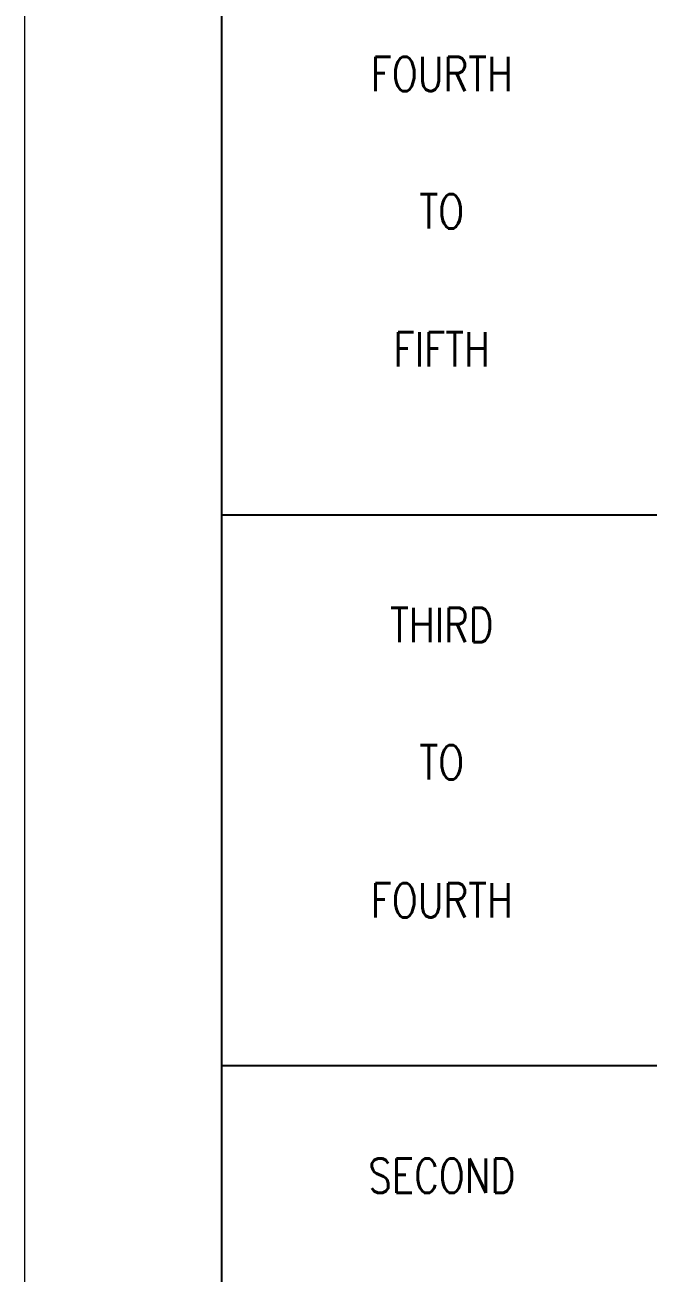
# Model space of a CAD drawing. Header units: millimetres. Extents: x -28339001 to -28288919, y 786803 to 887141.
# Drawn here: x -28339001 to -28332637, y 811108 to 823851 of the extents above; entities that cross this region are included whole.
import ezdxf
from ezdxf.enums import TextEntityAlignment as Align

# ---------------------------------------------------------------- set-up
doc = ezdxf.new("R2010")
doc.units = ezdxf.units.MM
doc.header["$LTSCALE"] = 1000
doc.header["$MEASUREMENT"] = 0
doc.layers.get('0').update_dxf_attribs({"lineweight": 5})
doc.layers.add('22 TABLE FRAME', color=5, linetype='Continuous')
doc.layers.add('SUB TITLE', color=3, linetype='Continuous')
doc.styles.add('ROMANS', font='simplex.shx')

msp = doc.modelspace()

# ---------------------------------------------------------------- linework, layer by layer
msp.add_lwpolyline([(-28339000.9, 869475.8), (-28314656.1, 869475.8), (-28314656.1, 801975.8), (-28339000.9, 801975.8)], close=True)
at = {"layer": '22 TABLE FRAME', "color": 5, "linetype": 'Continuous'}
for p, q in [((-28336993.6, 863850.8), (-28336993.6, 789225.8)), ((-28336993.6, 818850.8), (-28315603.6, 818850.8)), ((-28336993.6, 813225.8), (-28315603.6, 813225.8))]:
    msp.add_line(p, q, dxfattribs=at)

# ---------------------------------------------------------------- texts
at = {"layer": 'SUB TITLE', "style": 'ROMANS', "width": 0.8}
for s, p in [('FOURTH', (-28334743.6, 823350.8)), ('TO', (-28334743.6, 821947.6)), ('FIFTH', (-28334743.6, 820538.3)), ('THIRD', (-28334743.6, 817725.8)), ('TO', (-28334743.6, 816322.6)), ('FOURTH', (-28334743.6, 814913.3)), ('SECOND', (-28334743.6, 812100.8))]:
    msp.add_text(s, height=350, dxfattribs=at).set_placement(p, align=Align.MIDDLE_CENTER)

doc.saveas('drawing.dxf')
